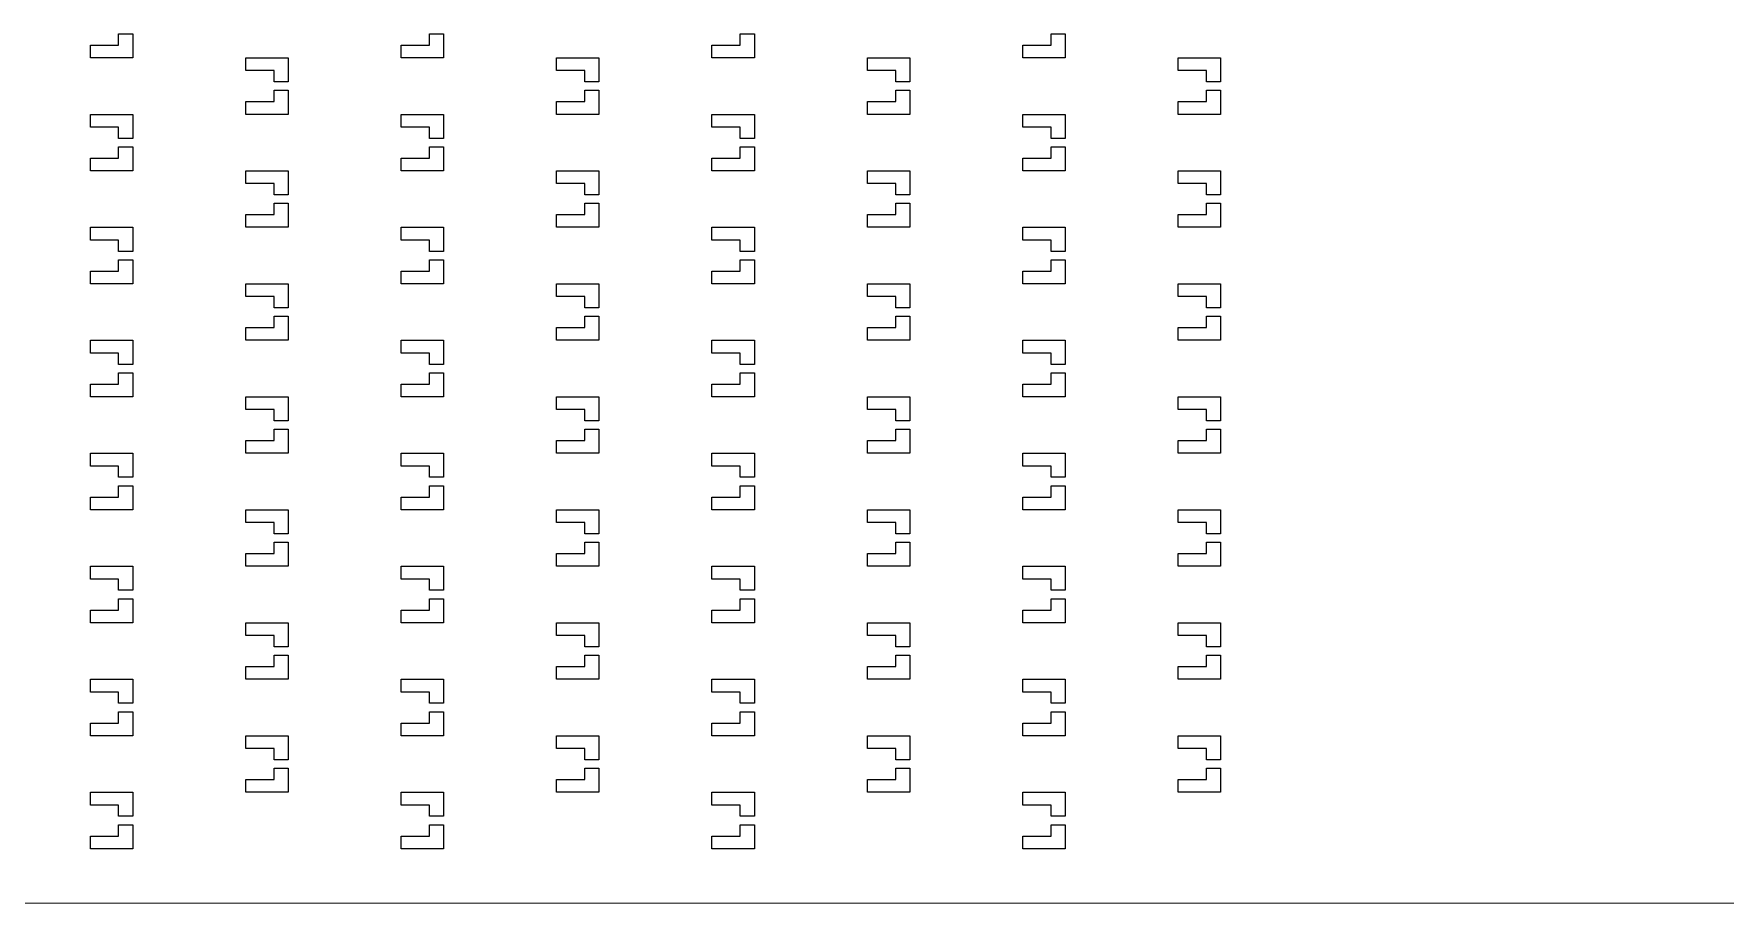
# Model space of a CAD drawing. Header units: millimetres. Extents: x 2102 to 86502, y 1818 to 64568.
# Drawn here: x 26950 to 27548, y 32254 to 32562 of the extents above; entities that cross this region are included whole.
import ezdxf

# ---------------------------------------------------------------- set-up
doc = ezdxf.new("R2010")
doc.units = ezdxf.units.MM
doc.layers.add('Layer-2', color=3, linetype='Continuous')

msp = doc.modelspace()

# ---------------------------------------------------------------- linework, layer by layer
at = {"layer": 'Layer-2'}
for p, q in [((26979.55, 32557.97), (26979.55, 32561.97)), ((26979.55, 32561.97), (26984.55, 32561.97)), ((26984.55, 32561.97), (26984.55, 32553.47)), ((27089.55, 32557.97), (27089.55, 32561.97)), ((27089.55, 32561.97), (27094.55, 32561.97)), ((27094.55, 32561.97), (27094.55, 32553.47)), ((27199.55, 32557.97), (27199.55, 32561.97)), ((27199.55, 32561.97), (27204.55, 32561.97)), ((27204.55, 32561.97), (27204.55, 32553.47)), ((27309.55, 32557.97), (27309.55, 32561.97)), ((27309.55, 32561.97), (27314.55, 32561.97)), ((27314.55, 32561.97), (27314.55, 32553.47)), ((26969.55, 32557.97), (26979.55, 32557.97)), ((26969.55, 32553.47), (26969.55, 32557.97)), ((27079.55, 32557.97), (27089.55, 32557.97)), ((27079.55, 32553.47), (27079.55, 32557.97)), ((27189.55, 32557.97), (27199.55, 32557.97)), ((27189.55, 32553.47), (27189.55, 32557.97)), ((27299.55, 32557.97), (27309.55, 32557.97)), ((27299.55, 32553.47), (27299.55, 32557.97)), ((26984.55, 32553.47), (26969.55, 32553.47)), ((27024.55, 32553.47), (27039.55, 32553.47)), ((27024.55, 32548.97), (27024.55, 32553.47)), ((27039.55, 32553.47), (27039.55, 32544.97)), ((27094.55, 32553.47), (27079.55, 32553.47)), ((27134.55, 32553.47), (27149.55, 32553.47)), ((27134.55, 32548.97), (27134.55, 32553.47)), ((27149.55, 32553.47), (27149.55, 32544.97)), ((27204.55, 32553.47), (27189.55, 32553.47)), ((27244.55, 32553.47), (27259.55, 32553.47)), ((27244.55, 32548.97), (27244.55, 32553.47)), ((27259.55, 32553.47), (27259.55, 32544.97)), ((27314.55, 32553.47), (27299.55, 32553.47)), ((27354.55, 32553.47), (27369.55, 32553.47)), ((27354.55, 32548.97), (27354.55, 32553.47)), ((27369.55, 32553.47), (27369.55, 32544.97)), ((27034.55, 32548.97), (27024.55, 32548.97)), ((27034.55, 32544.97), (27034.55, 32548.97)), ((27039.55, 32544.97), (27034.55, 32544.97)), ((27144.55, 32548.97), (27134.55, 32548.97)), ((27144.55, 32544.97), (27144.55, 32548.97)), ((27149.55, 32544.97), (27144.55, 32544.97)), ((27254.55, 32548.97), (27244.55, 32548.97)), ((27254.55, 32544.97), (27254.55, 32548.97)), ((27259.55, 32544.97), (27254.55, 32544.97)), ((27364.55, 32548.97), (27354.55, 32548.97)), ((27364.55, 32544.97), (27364.55, 32548.97)), ((27369.55, 32544.97), (27364.55, 32544.97)), ((27024.55, 32537.97), (27034.55, 32537.97)), ((27024.55, 32533.47), (27024.55, 32537.97)), ((27034.55, 32537.97), (27034.55, 32541.97)), ((27034.55, 32541.97), (27039.55, 32541.97)), ((27039.55, 32541.97), (27039.55, 32533.47)), ((27134.55, 32537.97), (27144.55, 32537.97)), ((27134.55, 32533.47), (27134.55, 32537.97)), ((27144.55, 32537.97), (27144.55, 32541.97)), ((27144.55, 32541.97), (27149.55, 32541.97)), ((27149.55, 32541.97), (27149.55, 32533.47)), ((27244.55, 32537.97), (27254.55, 32537.97)), ((27244.55, 32533.47), (27244.55, 32537.97)), ((27254.55, 32537.97), (27254.55, 32541.97)), ((27254.55, 32541.97), (27259.55, 32541.97)), ((27259.55, 32541.97), (27259.55, 32533.47)), ((27354.55, 32537.97), (27364.55, 32537.97)), ((27354.55, 32533.47), (27354.55, 32537.97)), ((27364.55, 32537.97), (27364.55, 32541.97)), ((27364.55, 32541.97), (27369.55, 32541.97)), ((27369.55, 32541.97), (27369.55, 32533.47)), ((26969.55, 32533.47), (26984.55, 32533.47)), ((26969.55, 32528.97), (26969.55, 32533.47)), ((26984.55, 32533.47), (26984.55, 32524.97)), ((27039.55, 32533.47), (27024.55, 32533.47)), ((27079.55, 32533.47), (27094.55, 32533.47)), ((27079.55, 32528.97), (27079.55, 32533.47)), ((27094.55, 32533.47), (27094.55, 32524.97)), ((27149.55, 32533.47), (27134.55, 32533.47)), ((27189.55, 32533.47), (27204.55, 32533.47)), ((27189.55, 32528.97), (27189.55, 32533.47)), ((27204.55, 32533.47), (27204.55, 32524.97)), ((27259.55, 32533.47), (27244.55, 32533.47)), ((27299.55, 32533.47), (27314.55, 32533.47)), ((27299.55, 32528.97), (27299.55, 32533.47)), ((27314.55, 32533.47), (27314.55, 32524.97)), ((27369.55, 32533.47), (27354.55, 32533.47)), ((26979.55, 32528.97), (26969.55, 32528.97)), ((26979.55, 32524.97), (26979.55, 32528.97)), ((27089.55, 32528.97), (27079.55, 32528.97)), ((27089.55, 32524.97), (27089.55, 32528.97)), ((27199.55, 32528.97), (27189.55, 32528.97)), ((27199.55, 32524.97), (27199.55, 32528.97)), ((27309.55, 32528.97), (27299.55, 32528.97)), ((27309.55, 32524.97), (27309.55, 32528.97)), ((26984.55, 32524.97), (26979.55, 32524.97)), ((26979.55, 32517.97), (26979.55, 32521.97)), ((26979.55, 32521.97), (26984.55, 32521.97)), ((26984.55, 32521.97), (26984.55, 32513.47)), ((27094.55, 32524.97), (27089.55, 32524.97)), ((27089.55, 32517.97), (27089.55, 32521.97)), ((27089.55, 32521.97), (27094.55, 32521.97)), ((27094.55, 32521.97), (27094.55, 32513.47)), ((27204.55, 32524.97), (27199.55, 32524.97)), ((27199.55, 32517.97), (27199.55, 32521.97)), ((27199.55, 32521.97), (27204.55, 32521.97)), ((27204.55, 32521.97), (27204.55, 32513.47)), ((27314.55, 32524.97), (27309.55, 32524.97)), ((27309.55, 32517.97), (27309.55, 32521.97)), ((27309.55, 32521.97), (27314.55, 32521.97)), ((27314.55, 32521.97), (27314.55, 32513.47)), ((26969.55, 32517.97), (26979.55, 32517.97)), ((26969.55, 32513.47), (26969.55, 32517.97)), ((27079.55, 32517.97), (27089.55, 32517.97)), ((27079.55, 32513.47), (27079.55, 32517.97)), ((27189.55, 32517.97), (27199.55, 32517.97)), ((27189.55, 32513.47), (27189.55, 32517.97)), ((27299.55, 32517.97), (27309.55, 32517.97)), ((27299.55, 32513.47), (27299.55, 32517.97)), ((26984.55, 32513.47), (26969.55, 32513.47)), ((27024.55, 32513.47), (27039.55, 32513.47)), ((27024.55, 32508.97), (27024.55, 32513.47)), ((27034.55, 32508.97), (27024.55, 32508.97)), ((27034.55, 32504.97), (27034.55, 32508.97)), ((27039.55, 32513.47), (27039.55, 32504.97)), ((27094.55, 32513.47), (27079.55, 32513.47)), ((27134.55, 32513.47), (27149.55, 32513.47)), ((27134.55, 32508.97), (27134.55, 32513.47)), ((27144.55, 32508.97), (27134.55, 32508.97)), ((27144.55, 32504.97), (27144.55, 32508.97)), ((27149.55, 32513.47), (27149.55, 32504.97)), ((27204.55, 32513.47), (27189.55, 32513.47)), ((27244.55, 32513.47), (27259.55, 32513.47)), ((27244.55, 32508.97), (27244.55, 32513.47)), ((27254.55, 32508.97), (27244.55, 32508.97)), ((27254.55, 32504.97), (27254.55, 32508.97)), ((27259.55, 32513.47), (27259.55, 32504.97)), ((27314.55, 32513.47), (27299.55, 32513.47)), ((27354.55, 32513.47), (27369.55, 32513.47)), ((27354.55, 32508.97), (27354.55, 32513.47)), ((27364.55, 32508.97), (27354.55, 32508.97)), ((27364.55, 32504.97), (27364.55, 32508.97)), ((27369.55, 32513.47), (27369.55, 32504.97)), ((27039.55, 32504.97), (27034.55, 32504.97)), ((27034.55, 32497.97), (27034.55, 32501.97)), ((27034.55, 32501.97), (27039.55, 32501.97)), ((27039.55, 32501.97), (27039.55, 32493.47)), ((27149.55, 32504.97), (27144.55, 32504.97)), ((27144.55, 32497.97), (27144.55, 32501.97)), ((27144.55, 32501.97), (27149.55, 32501.97)), ((27149.55, 32501.97), (27149.55, 32493.47)), ((27259.55, 32504.97), (27254.55, 32504.97)), ((27254.55, 32497.97), (27254.55, 32501.97)), ((27254.55, 32501.97), (27259.55, 32501.97)), ((27259.55, 32501.97), (27259.55, 32493.47)), ((27369.55, 32504.97), (27364.55, 32504.97)), ((27364.55, 32497.97), (27364.55, 32501.97)), ((27364.55, 32501.97), (27369.55, 32501.97)), ((27369.55, 32501.97), (27369.55, 32493.47)), ((27024.55, 32497.97), (27034.55, 32497.97)), ((27024.55, 32493.47), (27024.55, 32497.97)), ((27134.55, 32497.97), (27144.55, 32497.97)), ((27134.55, 32493.47), (27134.55, 32497.97)), ((27244.55, 32497.97), (27254.55, 32497.97)), ((27244.55, 32493.47), (27244.55, 32497.97)), ((27354.55, 32497.97), (27364.55, 32497.97)), ((27354.55, 32493.47), (27354.55, 32497.97)), ((26969.55, 32493.47), (26984.55, 32493.47)), ((26969.55, 32488.97), (26969.55, 32493.47)), ((26984.55, 32493.47), (26984.55, 32484.97)), ((27039.55, 32493.47), (27024.55, 32493.47)), ((27079.55, 32493.47), (27094.55, 32493.47)), ((27079.55, 32488.97), (27079.55, 32493.47)), ((27094.55, 32493.47), (27094.55, 32484.97)), ((27149.55, 32493.47), (27134.55, 32493.47)), ((27189.55, 32493.47), (27204.55, 32493.47)), ((27189.55, 32488.97), (27189.55, 32493.47)), ((27204.55, 32493.47), (27204.55, 32484.97)), ((27259.55, 32493.47), (27244.55, 32493.47)), ((27299.55, 32493.47), (27314.55, 32493.47)), ((27299.55, 32488.97), (27299.55, 32493.47)), ((27314.55, 32493.47), (27314.55, 32484.97)), ((27369.55, 32493.47), (27354.55, 32493.47)), ((26979.55, 32488.97), (26969.55, 32488.97)), ((26979.55, 32484.97), (26979.55, 32488.97)), ((26984.55, 32484.97), (26979.55, 32484.97)), ((27089.55, 32488.97), (27079.55, 32488.97)), ((27089.55, 32484.97), (27089.55, 32488.97)), ((27094.55, 32484.97), (27089.55, 32484.97)), ((27199.55, 32488.97), (27189.55, 32488.97)), ((27199.55, 32484.97), (27199.55, 32488.97)), ((27204.55, 32484.97), (27199.55, 32484.97)), ((27309.55, 32488.97), (27299.55, 32488.97)), ((27309.55, 32484.97), (27309.55, 32488.97)), ((27314.55, 32484.97), (27309.55, 32484.97)), ((26969.55, 32477.97), (26979.55, 32477.97)), ((26969.55, 32473.47), (26969.55, 32477.97)), ((26979.55, 32477.97), (26979.55, 32481.97)), ((26979.55, 32481.97), (26984.55, 32481.97)), ((26984.55, 32481.97), (26984.55, 32473.47)), ((27079.55, 32477.97), (27089.55, 32477.97)), ((27079.55, 32473.47), (27079.55, 32477.97)), ((27089.55, 32477.97), (27089.55, 32481.97)), ((27089.55, 32481.97), (27094.55, 32481.97)), ((27094.55, 32481.97), (27094.55, 32473.47)), ((27189.55, 32477.97), (27199.55, 32477.97)), ((27189.55, 32473.47), (27189.55, 32477.97)), ((27199.55, 32477.97), (27199.55, 32481.97)), ((27199.55, 32481.97), (27204.55, 32481.97)), ((27204.55, 32481.97), (27204.55, 32473.47)), ((27299.55, 32477.97), (27309.55, 32477.97)), ((27299.55, 32473.47), (27299.55, 32477.97)), ((27309.55, 32477.97), (27309.55, 32481.97)), ((27309.55, 32481.97), (27314.55, 32481.97)), ((27314.55, 32481.97), (27314.55, 32473.47)), ((26984.55, 32473.47), (26969.55, 32473.47)), ((27024.55, 32473.47), (27039.55, 32473.47)), ((27024.55, 32468.97), (27024.55, 32473.47)), ((27039.55, 32473.47), (27039.55, 32464.97)), ((27094.55, 32473.47), (27079.55, 32473.47)), ((27134.55, 32473.47), (27149.55, 32473.47)), ((27134.55, 32468.97), (27134.55, 32473.47)), ((27149.55, 32473.47), (27149.55, 32464.97)), ((27204.55, 32473.47), (27189.55, 32473.47)), ((27244.55, 32473.47), (27259.55, 32473.47)), ((27244.55, 32468.97), (27244.55, 32473.47)), ((27259.55, 32473.47), (27259.55, 32464.97)), ((27314.55, 32473.47), (27299.55, 32473.47)), ((27354.55, 32473.47), (27369.55, 32473.47)), ((27354.55, 32468.97), (27354.55, 32473.47)), ((27369.55, 32473.47), (27369.55, 32464.97)), ((27034.55, 32468.97), (27024.55, 32468.97)), ((27034.55, 32464.97), (27034.55, 32468.97)), ((27144.55, 32468.97), (27134.55, 32468.97)), ((27144.55, 32464.97), (27144.55, 32468.97)), ((27254.55, 32468.97), (27244.55, 32468.97)), ((27254.55, 32464.97), (27254.55, 32468.97)), ((27364.55, 32468.97), (27354.55, 32468.97)), ((27364.55, 32464.97), (27364.55, 32468.97)), ((27039.55, 32464.97), (27034.55, 32464.97)), ((27034.55, 32457.97), (27034.55, 32461.97)), ((27034.55, 32461.97), (27039.55, 32461.97)), ((27039.55, 32461.97), (27039.55, 32453.47)), ((27149.55, 32464.97), (27144.55, 32464.97)), ((27144.55, 32457.97), (27144.55, 32461.97)), ((27144.55, 32461.97), (27149.55, 32461.97)), ((27149.55, 32461.97), (27149.55, 32453.47)), ((27259.55, 32464.97), (27254.55, 32464.97)), ((27254.55, 32457.97), (27254.55, 32461.97)), ((27254.55, 32461.97), (27259.55, 32461.97)), ((27259.55, 32461.97), (27259.55, 32453.47)), ((27369.55, 32464.97), (27364.55, 32464.97)), ((27364.55, 32457.97), (27364.55, 32461.97)), ((27364.55, 32461.97), (27369.55, 32461.97)), ((27369.55, 32461.97), (27369.55, 32453.47)), ((27024.55, 32457.97), (27034.55, 32457.97)), ((27024.55, 32453.47), (27024.55, 32457.97)), ((27134.55, 32457.97), (27144.55, 32457.97)), ((27134.55, 32453.47), (27134.55, 32457.97)), ((27244.55, 32457.97), (27254.55, 32457.97)), ((27244.55, 32453.47), (27244.55, 32457.97)), ((27354.55, 32457.97), (27364.55, 32457.97)), ((27354.55, 32453.47), (27354.55, 32457.97)), ((26969.55, 32453.47), (26984.55, 32453.47)), ((26969.55, 32448.97), (26969.55, 32453.47)), ((26979.55, 32448.97), (26969.55, 32448.97)), ((26979.55, 32444.97), (26979.55, 32448.97)), ((26984.55, 32453.47), (26984.55, 32444.97)), ((27039.55, 32453.47), (27024.55, 32453.47)), ((27079.55, 32453.47), (27094.55, 32453.47)), ((27079.55, 32448.97), (27079.55, 32453.47)), ((27089.55, 32448.97), (27079.55, 32448.97)), ((27089.55, 32444.97), (27089.55, 32448.97)), ((27094.55, 32453.47), (27094.55, 32444.97)), ((27149.55, 32453.47), (27134.55, 32453.47)), ((27189.55, 32453.47), (27204.55, 32453.47)), ((27189.55, 32448.97), (27189.55, 32453.47)), ((27199.55, 32448.97), (27189.55, 32448.97)), ((27199.55, 32444.97), (27199.55, 32448.97)), ((27204.55, 32453.47), (27204.55, 32444.97)), ((27259.55, 32453.47), (27244.55, 32453.47)), ((27299.55, 32453.47), (27314.55, 32453.47)), ((27299.55, 32448.97), (27299.55, 32453.47)), ((27309.55, 32448.97), (27299.55, 32448.97)), ((27309.55, 32444.97), (27309.55, 32448.97)), ((27314.55, 32453.47), (27314.55, 32444.97)), ((27369.55, 32453.47), (27354.55, 32453.47)), ((26984.55, 32444.97), (26979.55, 32444.97)), ((27094.55, 32444.97), (27089.55, 32444.97)), ((27204.55, 32444.97), (27199.55, 32444.97)), ((27314.55, 32444.97), (27309.55, 32444.97)), ((26969.55, 32437.97), (26979.55, 32437.97)), ((26969.55, 32433.47), (26969.55, 32437.97)), ((26979.55, 32437.97), (26979.55, 32441.97)), ((26979.55, 32441.97), (26984.55, 32441.97)), ((26984.55, 32441.97), (26984.55, 32433.47)), ((27079.55, 32437.97), (27089.55, 32437.97)), ((27079.55, 32433.47), (27079.55, 32437.97)), ((27089.55, 32437.97), (27089.55, 32441.97)), ((27089.55, 32441.97), (27094.55, 32441.97)), ((27094.55, 32441.97), (27094.55, 32433.47)), ((27189.55, 32437.97), (27199.55, 32437.97)), ((27189.55, 32433.47), (27189.55, 32437.97)), ((27199.55, 32437.97), (27199.55, 32441.97)), ((27199.55, 32441.97), (27204.55, 32441.97)), ((27204.55, 32441.97), (27204.55, 32433.47)), ((27299.55, 32437.97), (27309.55, 32437.97)), ((27299.55, 32433.47), (27299.55, 32437.97)), ((27309.55, 32437.97), (27309.55, 32441.97)), ((27309.55, 32441.97), (27314.55, 32441.97)), ((27314.55, 32441.97), (27314.55, 32433.47)), ((26984.55, 32433.47), (26969.55, 32433.47)), ((27024.55, 32433.47), (27039.55, 32433.47)), ((27024.55, 32428.97), (27024.55, 32433.47)), ((27039.55, 32433.47), (27039.55, 32424.97)), ((27094.55, 32433.47), (27079.55, 32433.47)), ((27134.55, 32433.47), (27149.55, 32433.47)), ((27134.55, 32428.97), (27134.55, 32433.47)), ((27149.55, 32433.47), (27149.55, 32424.97)), ((27204.55, 32433.47), (27189.55, 32433.47)), ((27244.55, 32433.47), (27259.55, 32433.47)), ((27244.55, 32428.97), (27244.55, 32433.47)), ((27259.55, 32433.47), (27259.55, 32424.97)), ((27314.55, 32433.47), (27299.55, 32433.47)), ((27354.55, 32433.47), (27369.55, 32433.47)), ((27354.55, 32428.97), (27354.55, 32433.47)), ((27369.55, 32433.47), (27369.55, 32424.97)), ((27034.55, 32428.97), (27024.55, 32428.97)), ((27034.55, 32424.97), (27034.55, 32428.97)), ((27039.55, 32424.97), (27034.55, 32424.97)), ((27144.55, 32428.97), (27134.55, 32428.97)), ((27144.55, 32424.97), (27144.55, 32428.97)), ((27149.55, 32424.97), (27144.55, 32424.97)), ((27254.55, 32428.97), (27244.55, 32428.97)), ((27254.55, 32424.97), (27254.55, 32428.97)), ((27259.55, 32424.97), (27254.55, 32424.97)), ((27364.55, 32428.97), (27354.55, 32428.97)), ((27364.55, 32424.97), (27364.55, 32428.97)), ((27369.55, 32424.97), (27364.55, 32424.97)), ((27034.55, 32417.97), (27034.55, 32421.97)), ((27034.55, 32421.97), (27039.55, 32421.97)), ((27039.55, 32421.97), (27039.55, 32413.47)), ((27144.55, 32417.97), (27144.55, 32421.97)), ((27144.55, 32421.97), (27149.55, 32421.97)), ((27149.55, 32421.97), (27149.55, 32413.47)), ((27254.55, 32417.97), (27254.55, 32421.97)), ((27254.55, 32421.97), (27259.55, 32421.97)), ((27259.55, 32421.97), (27259.55, 32413.47)), ((27364.55, 32417.97), (27364.55, 32421.97)), ((27364.55, 32421.97), (27369.55, 32421.97)), ((27369.55, 32421.97), (27369.55, 32413.47)), ((26969.55, 32413.47), (26984.55, 32413.47)), ((26969.55, 32408.97), (26969.55, 32413.47)), ((26984.55, 32413.47), (26984.55, 32404.97)), ((27024.55, 32417.97), (27034.55, 32417.97)), ((27024.55, 32413.47), (27024.55, 32417.97)), ((27039.55, 32413.47), (27024.55, 32413.47)), ((27079.55, 32413.47), (27094.55, 32413.47)), ((27079.55, 32408.97), (27079.55, 32413.47)), ((27094.55, 32413.47), (27094.55, 32404.97)), ((27134.55, 32417.97), (27144.55, 32417.97)), ((27134.55, 32413.47), (27134.55, 32417.97)), ((27149.55, 32413.47), (27134.55, 32413.47)), ((27189.55, 32413.47), (27204.55, 32413.47)), ((27189.55, 32408.97), (27189.55, 32413.47)), ((27204.55, 32413.47), (27204.55, 32404.97)), ((27244.55, 32417.97), (27254.55, 32417.97)), ((27244.55, 32413.47), (27244.55, 32417.97)), ((27259.55, 32413.47), (27244.55, 32413.47)), ((27299.55, 32413.47), (27314.55, 32413.47)), ((27299.55, 32408.97), (27299.55, 32413.47)), ((27314.55, 32413.47), (27314.55, 32404.97)), ((27354.55, 32417.97), (27364.55, 32417.97)), ((27354.55, 32413.47), (27354.55, 32417.97)), ((27369.55, 32413.47), (27354.55, 32413.47)), ((26979.55, 32408.97), (26969.55, 32408.97)), ((26979.55, 32404.97), (26979.55, 32408.97)), ((27089.55, 32408.97), (27079.55, 32408.97)), ((27089.55, 32404.97), (27089.55, 32408.97)), ((27199.55, 32408.97), (27189.55, 32408.97)), ((27199.55, 32404.97), (27199.55, 32408.97)), ((27309.55, 32408.97), (27299.55, 32408.97)), ((27309.55, 32404.97), (27309.55, 32408.97)), ((26984.55, 32404.97), (26979.55, 32404.97)), ((26979.55, 32397.97), (26979.55, 32401.97)), ((26979.55, 32401.97), (26984.55, 32401.97)), ((26984.55, 32401.97), (26984.55, 32393.47)), ((27094.55, 32404.97), (27089.55, 32404.97)), ((27089.55, 32397.97), (27089.55, 32401.97)), ((27089.55, 32401.97), (27094.55, 32401.97)), ((27094.55, 32401.97), (27094.55, 32393.47)), ((27204.55, 32404.97), (27199.55, 32404.97)), ((27199.55, 32397.97), (27199.55, 32401.97)), ((27199.55, 32401.97), (27204.55, 32401.97)), ((27204.55, 32401.97), (27204.55, 32393.47)), ((27314.55, 32404.97), (27309.55, 32404.97)), ((27309.55, 32397.97), (27309.55, 32401.97)), ((27309.55, 32401.97), (27314.55, 32401.97)), ((27314.55, 32401.97), (27314.55, 32393.47)), ((26969.55, 32397.97), (26979.55, 32397.97)), ((26969.55, 32393.47), (26969.55, 32397.97)), ((27079.55, 32397.97), (27089.55, 32397.97)), ((27079.55, 32393.47), (27079.55, 32397.97)), ((27189.55, 32397.97), (27199.55, 32397.97)), ((27189.55, 32393.47), (27189.55, 32397.97)), ((27299.55, 32397.97), (27309.55, 32397.97)), ((27299.55, 32393.47), (27299.55, 32397.97)), ((26984.55, 32393.47), (26969.55, 32393.47)), ((27024.55, 32393.47), (27039.55, 32393.47)), ((27024.55, 32388.97), (27024.55, 32393.47)), ((27034.55, 32388.97), (27024.55, 32388.97)), ((27034.55, 32384.97), (27034.55, 32388.97)), ((27039.55, 32393.47), (27039.55, 32384.97)), ((27094.55, 32393.47), (27079.55, 32393.47)), ((27134.55, 32393.47), (27149.55, 32393.47)), ((27134.55, 32388.97), (27134.55, 32393.47)), ((27144.55, 32388.97), (27134.55, 32388.97)), ((27144.55, 32384.97), (27144.55, 32388.97)), ((27149.55, 32393.47), (27149.55, 32384.97)), ((27204.55, 32393.47), (27189.55, 32393.47)), ((27244.55, 32393.47), (27259.55, 32393.47)), ((27244.55, 32388.97), (27244.55, 32393.47)), ((27254.55, 32388.97), (27244.55, 32388.97)), ((27254.55, 32384.97), (27254.55, 32388.97)), ((27259.55, 32393.47), (27259.55, 32384.97)), ((27314.55, 32393.47), (27299.55, 32393.47)), ((27354.55, 32393.47), (27369.55, 32393.47)), ((27354.55, 32388.97), (27354.55, 32393.47)), ((27364.55, 32388.97), (27354.55, 32388.97)), ((27364.55, 32384.97), (27364.55, 32388.97)), ((27369.55, 32393.47), (27369.55, 32384.97)), ((27039.55, 32384.97), (27034.55, 32384.97)), ((27149.55, 32384.97), (27144.55, 32384.97)), ((27259.55, 32384.97), (27254.55, 32384.97)), ((27369.55, 32384.97), (27364.55, 32384.97)), ((27024.55, 32377.97), (27034.55, 32377.97)), ((27024.55, 32373.47), (27024.55, 32377.97)), ((27034.55, 32377.97), (27034.55, 32381.97)), ((27034.55, 32381.97), (27039.55, 32381.97)), ((27039.55, 32381.97), (27039.55, 32373.47)), ((27134.55, 32377.97), (27144.55, 32377.97)), ((27134.55, 32373.47), (27134.55, 32377.97)), ((27144.55, 32377.97), (27144.55, 32381.97)), ((27144.55, 32381.97), (27149.55, 32381.97)), ((27149.55, 32381.97), (27149.55, 32373.47)), ((27244.55, 32377.97), (27254.55, 32377.97)), ((27244.55, 32373.47), (27244.55, 32377.97)), ((27254.55, 32377.97), (27254.55, 32381.97)), ((27254.55, 32381.97), (27259.55, 32381.97)), ((27259.55, 32381.97), (27259.55, 32373.47)), ((27354.55, 32377.97), (27364.55, 32377.97)), ((27354.55, 32373.47), (27354.55, 32377.97)), ((27364.55, 32377.97), (27364.55, 32381.97)), ((27364.55, 32381.97), (27369.55, 32381.97)), ((27369.55, 32381.97), (27369.55, 32373.47)), ((26969.55, 32373.47), (26984.55, 32373.47)), ((26969.55, 32368.97), (26969.55, 32373.47)), ((26984.55, 32373.47), (26984.55, 32364.97)), ((27039.55, 32373.47), (27024.55, 32373.47)), ((27079.55, 32373.47), (27094.55, 32373.47)), ((27079.55, 32368.97), (27079.55, 32373.47)), ((27094.55, 32373.47), (27094.55, 32364.97)), ((27149.55, 32373.47), (27134.55, 32373.47)), ((27189.55, 32373.47), (27204.55, 32373.47)), ((27189.55, 32368.97), (27189.55, 32373.47)), ((27204.55, 32373.47), (27204.55, 32364.97)), ((27259.55, 32373.47), (27244.55, 32373.47)), ((27299.55, 32373.47), (27314.55, 32373.47)), ((27299.55, 32368.97), (27299.55, 32373.47)), ((27314.55, 32373.47), (27314.55, 32364.97)), ((27369.55, 32373.47), (27354.55, 32373.47)), ((26979.55, 32368.97), (26969.55, 32368.97)), ((26979.55, 32364.97), (26979.55, 32368.97)), ((26984.55, 32364.97), (26979.55, 32364.97)), ((27089.55, 32368.97), (27079.55, 32368.97)), ((27089.55, 32364.97), (27089.55, 32368.97)), ((27094.55, 32364.97), (27089.55, 32364.97)), ((27199.55, 32368.97), (27189.55, 32368.97)), ((27199.55, 32364.97), (27199.55, 32368.97)), ((27204.55, 32364.97), (27199.55, 32364.97)), ((27309.55, 32368.97), (27299.55, 32368.97)), ((27309.55, 32364.97), (27309.55, 32368.97)), ((27314.55, 32364.97), (27309.55, 32364.97)), ((26979.55, 32357.97), (26979.55, 32361.97)), ((26979.55, 32361.97), (26984.55, 32361.97)), ((26984.55, 32361.97), (26984.55, 32353.47)), ((27089.55, 32357.97), (27089.55, 32361.97)), ((27089.55, 32361.97), (27094.55, 32361.97)), ((27094.55, 32361.97), (27094.55, 32353.47)), ((27199.55, 32357.97), (27199.55, 32361.97)), ((27199.55, 32361.97), (27204.55, 32361.97)), ((27204.55, 32361.97), (27204.55, 32353.47)), ((27309.55, 32357.97), (27309.55, 32361.97)), ((27309.55, 32361.97), (27314.55, 32361.97)), ((27314.55, 32361.97), (27314.55, 32353.47)), ((26969.55, 32357.97), (26979.55, 32357.97)), ((26969.55, 32353.47), (26969.55, 32357.97)), ((26984.55, 32353.47), (26969.55, 32353.47)), ((27024.55, 32353.47), (27039.55, 32353.47)), ((27024.55, 32348.97), (27024.55, 32353.47)), ((27039.55, 32353.47), (27039.55, 32344.97)), ((27079.55, 32357.97), (27089.55, 32357.97)), ((27079.55, 32353.47), (27079.55, 32357.97)), ((27094.55, 32353.47), (27079.55, 32353.47)), ((27134.55, 32353.47), (27149.55, 32353.47)), ((27134.55, 32348.97), (27134.55, 32353.47)), ((27149.55, 32353.47), (27149.55, 32344.97)), ((27189.55, 32357.97), (27199.55, 32357.97)), ((27189.55, 32353.47), (27189.55, 32357.97)), ((27204.55, 32353.47), (27189.55, 32353.47)), ((27244.55, 32353.47), (27259.55, 32353.47)), ((27244.55, 32348.97), (27244.55, 32353.47)), ((27259.55, 32353.47), (27259.55, 32344.97)), ((27299.55, 32357.97), (27309.55, 32357.97)), ((27299.55, 32353.47), (27299.55, 32357.97)), ((27314.55, 32353.47), (27299.55, 32353.47)), ((27354.55, 32353.47), (27369.55, 32353.47)), ((27354.55, 32348.97), (27354.55, 32353.47)), ((27369.55, 32353.47), (27369.55, 32344.97)), ((27034.55, 32348.97), (27024.55, 32348.97)), ((27034.55, 32344.97), (27034.55, 32348.97)), ((27144.55, 32348.97), (27134.55, 32348.97)), ((27144.55, 32344.97), (27144.55, 32348.97)), ((27254.55, 32348.97), (27244.55, 32348.97)), ((27254.55, 32344.97), (27254.55, 32348.97)), ((27364.55, 32348.97), (27354.55, 32348.97)), ((27364.55, 32344.97), (27364.55, 32348.97)), ((27039.55, 32344.97), (27034.55, 32344.97)), ((27034.55, 32337.97), (27034.55, 32341.97)), ((27034.55, 32341.97), (27039.55, 32341.97)), ((27039.55, 32341.97), (27039.55, 32333.47)), ((27149.55, 32344.97), (27144.55, 32344.97)), ((27144.55, 32337.97), (27144.55, 32341.97)), ((27144.55, 32341.97), (27149.55, 32341.97)), ((27149.55, 32341.97), (27149.55, 32333.47)), ((27259.55, 32344.97), (27254.55, 32344.97)), ((27254.55, 32337.97), (27254.55, 32341.97)), ((27254.55, 32341.97), (27259.55, 32341.97)), ((27259.55, 32341.97), (27259.55, 32333.47)), ((27369.55, 32344.97), (27364.55, 32344.97)), ((27364.55, 32337.97), (27364.55, 32341.97)), ((27364.55, 32341.97), (27369.55, 32341.97)), ((27369.55, 32341.97), (27369.55, 32333.47)), ((27024.55, 32337.97), (27034.55, 32337.97)), ((27024.55, 32333.47), (27024.55, 32337.97)), ((27134.55, 32337.97), (27144.55, 32337.97)), ((27134.55, 32333.47), (27134.55, 32337.97)), ((27244.55, 32337.97), (27254.55, 32337.97)), ((27244.55, 32333.47), (27244.55, 32337.97)), ((27354.55, 32337.97), (27364.55, 32337.97)), ((27354.55, 32333.47), (27354.55, 32337.97)), ((26969.55, 32333.47), (26984.55, 32333.47)), ((26969.55, 32328.97), (26969.55, 32333.47)), ((26979.55, 32328.97), (26969.55, 32328.97)), ((26979.55, 32324.97), (26979.55, 32328.97)), ((26984.55, 32333.47), (26984.55, 32324.97)), ((27039.55, 32333.47), (27024.55, 32333.47)), ((27079.55, 32333.47), (27094.55, 32333.47)), ((27079.55, 32328.97), (27079.55, 32333.47)), ((27089.55, 32328.97), (27079.55, 32328.97)), ((27089.55, 32324.97), (27089.55, 32328.97)), ((27094.55, 32333.47), (27094.55, 32324.97)), ((27149.55, 32333.47), (27134.55, 32333.47)), ((27189.55, 32333.47), (27204.55, 32333.47)), ((27189.55, 32328.97), (27189.55, 32333.47)), ((27199.55, 32328.97), (27189.55, 32328.97)), ((27199.55, 32324.97), (27199.55, 32328.97)), ((27204.55, 32333.47), (27204.55, 32324.97)), ((27259.55, 32333.47), (27244.55, 32333.47)), ((27299.55, 32333.47), (27314.55, 32333.47)), ((27299.55, 32328.97), (27299.55, 32333.47)), ((27309.55, 32328.97), (27299.55, 32328.97)), ((27309.55, 32324.97), (27309.55, 32328.97)), ((27314.55, 32333.47), (27314.55, 32324.97)), ((27369.55, 32333.47), (27354.55, 32333.47)), ((26984.55, 32324.97), (26979.55, 32324.97)), ((27094.55, 32324.97), (27089.55, 32324.97)), ((27204.55, 32324.97), (27199.55, 32324.97)), ((27314.55, 32324.97), (27309.55, 32324.97)), ((26969.55, 32317.97), (26979.55, 32317.97)), ((26969.55, 32313.47), (26969.55, 32317.97)), ((26979.55, 32317.97), (26979.55, 32321.97)), ((26979.55, 32321.97), (26984.55, 32321.97)), ((26984.55, 32321.97), (26984.55, 32313.47)), ((27079.55, 32317.97), (27089.55, 32317.97)), ((27079.55, 32313.47), (27079.55, 32317.97)), ((27089.55, 32317.97), (27089.55, 32321.97)), ((27089.55, 32321.97), (27094.55, 32321.97)), ((27094.55, 32321.97), (27094.55, 32313.47)), ((27189.55, 32317.97), (27199.55, 32317.97)), ((27189.55, 32313.47), (27189.55, 32317.97)), ((27199.55, 32317.97), (27199.55, 32321.97)), ((27199.55, 32321.97), (27204.55, 32321.97)), ((27204.55, 32321.97), (27204.55, 32313.47)), ((27299.55, 32317.97), (27309.55, 32317.97)), ((27299.55, 32313.47), (27299.55, 32317.97)), ((27309.55, 32317.97), (27309.55, 32321.97)), ((27309.55, 32321.97), (27314.55, 32321.97)), ((27314.55, 32321.97), (27314.55, 32313.47)), ((26984.55, 32313.47), (26969.55, 32313.47)), ((27024.55, 32313.47), (27039.55, 32313.47)), ((27024.55, 32308.97), (27024.55, 32313.47)), ((27039.55, 32313.47), (27039.55, 32304.97)), ((27094.55, 32313.47), (27079.55, 32313.47)), ((27134.55, 32313.47), (27149.55, 32313.47)), ((27134.55, 32308.97), (27134.55, 32313.47)), ((27149.55, 32313.47), (27149.55, 32304.97)), ((27204.55, 32313.47), (27189.55, 32313.47)), ((27244.55, 32313.47), (27259.55, 32313.47)), ((27244.55, 32308.97), (27244.55, 32313.47)), ((27259.55, 32313.47), (27259.55, 32304.97)), ((27314.55, 32313.47), (27299.55, 32313.47)), ((27354.55, 32313.47), (27369.55, 32313.47)), ((27354.55, 32308.97), (27354.55, 32313.47)), ((27369.55, 32313.47), (27369.55, 32304.97)), ((27034.55, 32308.97), (27024.55, 32308.97)), ((27034.55, 32304.97), (27034.55, 32308.97)), ((27039.55, 32304.97), (27034.55, 32304.97)), ((27144.55, 32308.97), (27134.55, 32308.97)), ((27144.55, 32304.97), (27144.55, 32308.97)), ((27149.55, 32304.97), (27144.55, 32304.97)), ((27254.55, 32308.97), (27244.55, 32308.97)), ((27254.55, 32304.97), (27254.55, 32308.97)), ((27259.55, 32304.97), (27254.55, 32304.97)), ((27364.55, 32308.97), (27354.55, 32308.97)), ((27364.55, 32304.97), (27364.55, 32308.97)), ((27369.55, 32304.97), (27364.55, 32304.97)), ((27034.55, 32297.97), (27034.55, 32301.97)), ((27034.55, 32301.97), (27039.55, 32301.97)), ((27039.55, 32301.97), (27039.55, 32293.47)), ((27144.55, 32297.97), (27144.55, 32301.97)), ((27144.55, 32301.97), (27149.55, 32301.97)), ((27149.55, 32301.97), (27149.55, 32293.47)), ((27254.55, 32297.97), (27254.55, 32301.97)), ((27254.55, 32301.97), (27259.55, 32301.97)), ((27259.55, 32301.97), (27259.55, 32293.47)), ((27364.55, 32297.97), (27364.55, 32301.97)), ((27364.55, 32301.97), (27369.55, 32301.97)), ((27369.55, 32301.97), (27369.55, 32293.47)), ((26969.55, 32293.47), (26984.55, 32293.47)), ((26969.55, 32288.97), (26969.55, 32293.47)), ((26984.55, 32293.47), (26984.55, 32284.97)), ((27024.55, 32297.97), (27034.55, 32297.97)), ((27024.55, 32293.47), (27024.55, 32297.97)), ((27039.55, 32293.47), (27024.55, 32293.47)), ((27079.55, 32293.47), (27094.55, 32293.47)), ((27079.55, 32288.97), (27079.55, 32293.47)), ((27094.55, 32293.47), (27094.55, 32284.97)), ((27134.55, 32297.97), (27144.55, 32297.97)), ((27134.55, 32293.47), (27134.55, 32297.97)), ((27149.55, 32293.47), (27134.55, 32293.47)), ((27189.55, 32293.47), (27204.55, 32293.47)), ((27189.55, 32288.97), (27189.55, 32293.47)), ((27204.55, 32293.47), (27204.55, 32284.97)), ((27244.55, 32297.97), (27254.55, 32297.97)), ((27244.55, 32293.47), (27244.55, 32297.97)), ((27259.55, 32293.47), (27244.55, 32293.47)), ((27299.55, 32293.47), (27314.55, 32293.47)), ((27299.55, 32288.97), (27299.55, 32293.47)), ((27314.55, 32293.47), (27314.55, 32284.97)), ((27354.55, 32297.97), (27364.55, 32297.97)), ((27354.55, 32293.47), (27354.55, 32297.97)), ((27369.55, 32293.47), (27354.55, 32293.47)), ((26979.55, 32288.97), (26969.55, 32288.97)), ((26979.55, 32284.97), (26979.55, 32288.97)), ((27089.55, 32288.97), (27079.55, 32288.97)), ((27089.55, 32284.97), (27089.55, 32288.97)), ((27199.55, 32288.97), (27189.55, 32288.97)), ((27199.55, 32284.97), (27199.55, 32288.97)), ((27309.55, 32288.97), (27299.55, 32288.97)), ((27309.55, 32284.97), (27309.55, 32288.97)), ((26984.55, 32284.97), (26979.55, 32284.97)), ((26979.55, 32277.97), (26979.55, 32281.97)), ((26979.55, 32281.97), (26984.55, 32281.97)), ((26984.55, 32281.97), (26984.55, 32273.47)), ((27094.55, 32284.97), (27089.55, 32284.97)), ((27089.55, 32277.97), (27089.55, 32281.97)), ((27089.55, 32281.97), (27094.55, 32281.97)), ((27094.55, 32281.97), (27094.55, 32273.47)), ((27204.55, 32284.97), (27199.55, 32284.97)), ((27199.55, 32277.97), (27199.55, 32281.97)), ((27199.55, 32281.97), (27204.55, 32281.97)), ((27204.55, 32281.97), (27204.55, 32273.47)), ((27314.55, 32284.97), (27309.55, 32284.97)), ((27309.55, 32277.97), (27309.55, 32281.97)), ((27309.55, 32281.97), (27314.55, 32281.97)), ((27314.55, 32281.97), (27314.55, 32273.47)), ((26969.55, 32277.97), (26979.55, 32277.97)), ((26969.55, 32273.47), (26969.55, 32277.97)), ((27079.55, 32277.97), (27089.55, 32277.97)), ((27079.55, 32273.47), (27079.55, 32277.97)), ((27189.55, 32277.97), (27199.55, 32277.97)), ((27189.55, 32273.47), (27189.55, 32277.97)), ((27299.55, 32277.97), (27309.55, 32277.97)), ((27299.55, 32273.47), (27299.55, 32277.97)), ((26984.55, 32273.47), (26969.55, 32273.47)), ((27094.55, 32273.47), (27079.55, 32273.47)), ((27204.55, 32273.47), (27189.55, 32273.47)), ((27314.55, 32273.47), (27299.55, 32273.47)), ((23387.72, 32254.84), (30017.7, 32253.86))]:
    msp.add_line(p, q, dxfattribs=at)

doc.saveas('drawing.dxf')
